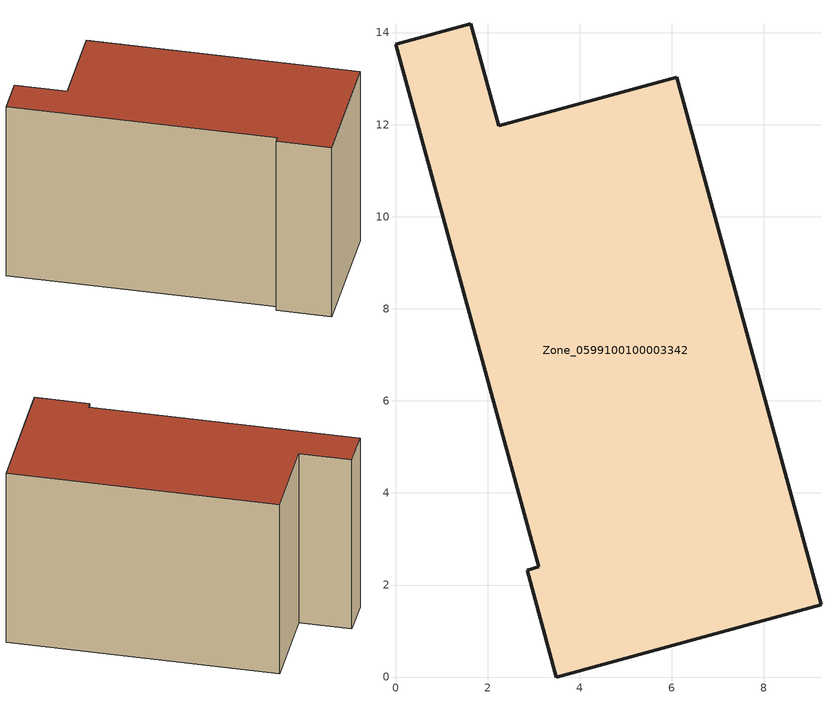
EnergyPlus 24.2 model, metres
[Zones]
Zone_0599100100003342
 floor ground (C_G): 3.11,2.4 0,13.74 1.64,14.19 2.25,11.97 6.11,13.03 9.24,1.57 3.5,0 2.86,2.32 z0
 wall outside (C_F): 2.25,11.97 1.64,14.19 0,13.74 3.11,2.4 2.86,2.32 3.5,0 9.24,1.57 6.11,13.03 2.25,11.97 z0:8.61
 roof outside (C_R): 0,13.74 3.11,2.4 2.86,2.32 3.5,0 9.24,1.57 6.11,13.03 2.25,11.97 1.64,14.19 z8.61
[BUILDING]
Pand.0599100100003342: North Axis=0; Terrain=City; Loads Convergence Tolerance Value=0.04; Temperature Convergence Tolerance Value=0.4; Solar Distribution=FullExterior; Maximum Number of Warmup Days=25; Minimum Number of Warmup Days=1
[Site:Location]
Rotterdam.The.Hague.AP_ZH_NLD Design_Conditions: Latitude=51.96; Longitude=4.45; Time Zone=1; Elevation=-4.5
[SITE:GROUNDTEMPERATURE:BUILDINGSURFACE]
18, 18, 18, 18, 18, 18, 18, 18, 18, 18, 18, 18
[MATERIAL] Thermal Absorptance=0.9; Solar Absorptance=0.7; Visible Absorptance=0.7
Name | Roughness | Thickness | Conductivity | Density | Specific Heat
G.TI.2006-2014 | MediumSmooth | 0.15 | 0.06 | 540 | 1210
F.TI.2006-2014 | Rough | 0.3 | 0.12 | 1920 | 840
R.TI.2006-2014 | MediumRough | 0.2 | 0.08 | 1500 | 1000
[CONSTRUCTION]
C_G: G.TI.2006-2014
C_F: F.TI.2006-2014
C_R: R.TI.2006-2014
[ZONE]
Zone_0599100100003342: Type=1; Multiplier=1; Ceiling Height=Autocalculate; Volume=Autocalculate; Floor Area=autocalculate; Part of Total Floor Area=Yes
[ZONEINFILTRATION:DESIGNFLOWRATE]
Infil_Zone_0599100100003342: Zone or ZoneList or Space or SpaceList=Zone_0599100100003342; Schedule=AlwaysOn; Design Flow Rate Calculation Method=Flow/Area; Flow Rate per Floor Area=0.0015; Constant Term Coefficient=1; Temperature Term Coefficient=0; Velocity Term Coefficient=0; Velocity Squared Term Coefficient=0
[HVACTEMPLATE:ZONE:IDEALLOADSAIRSYSTEM]
Zone_0599100100003342: Maximum Heating Supply Air Temperature=50; Minimum Cooling Supply Air Temperature=13; Maximum Heating Supply Air Humidity Ratio=0.0156; Minimum Cooling Supply Air Humidity Ratio=0.0077; Heating Limit=NoLimit; Cooling Limit=NoLimit; Dehumidification Control Type=ConstantSensibleHeatRatio; Cooling Sensible Heat Ratio=0.7; Dehumidification Setpoint=60; Humidification Control Type=None; Humidification Setpoint=30; Outdoor Air Method=None; Outdoor Air Flow Rate per Person=0.00944; Outdoor Air Flow Rate per Zone Floor Area=0; Outdoor Air Flow Rate per Zone=0; Demand Controlled Ventilation Type=None; Outdoor Air Economizer Type=NoEconomizer; Heat Recovery Type=None; Sensible Heat Recovery Effectiveness=0.7; Latent Heat Recovery Effectiveness=0.65
[ZONECONTROL:THERMOSTAT]
ThermostatControl_Zone_0599100100003342: Zone or ZoneList=Zone_0599100100003342; Control Type Schedule=DualSetpointControlType; Control 1=Thermostat_Zone_0599100100003342; Temperature Difference Between Cutout And Setpoint=0
[THERMOSTATSETPOINT:DUALSETPOINT]
Thermostat_Zone_0599100100003342: Heating Setpoint Temperature Schedule=HeatingSetpoint_Zone_0599100100003342; Cooling Setpoint Temperature Schedule=CoolingSetpoint_Zone_0599100100003342
[SCHEDULE:COMPACT]
HeatingSetpoint_Zone_0599100100003342: Through: 12/31, For: AllDays, Until: 24:00, 21
CoolingSetpoint_Zone_0599100100003342: Through: 12/31, For: AllDays, Until: 24:00, 24
DualSetpointControlType: Through: 12/31, For: AllDays, Until: 24:00, 4
AlwaysOn: Through: 12/31, For: AllDays, Until: 24:00, 1
